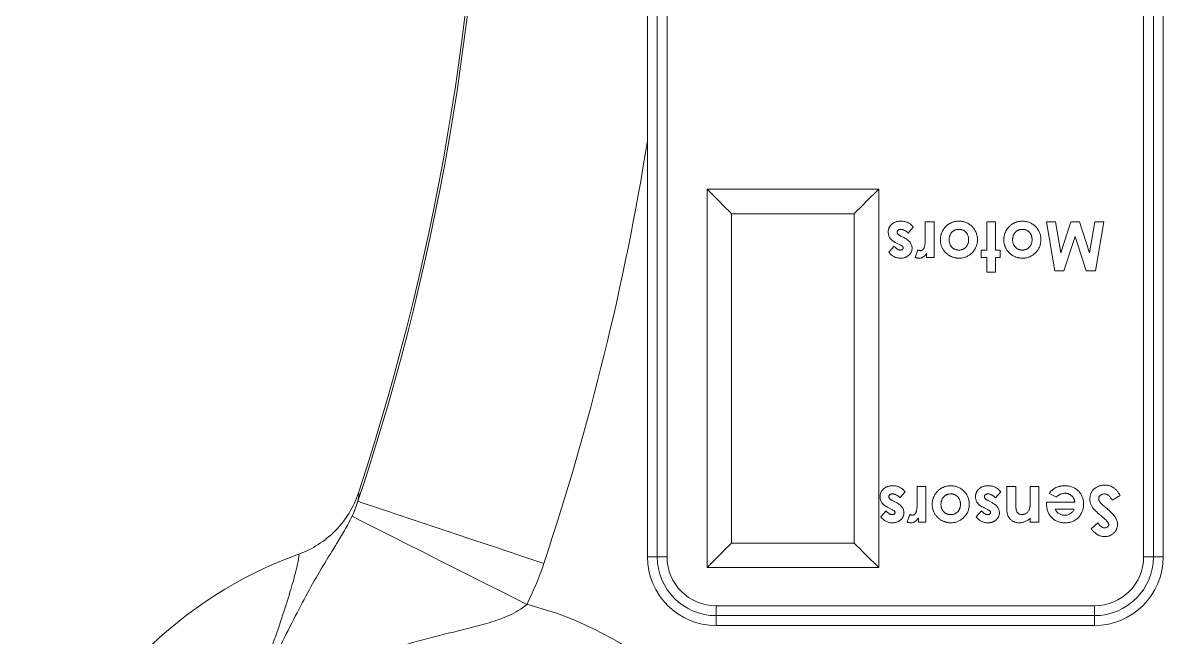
# Model space of a CAD drawing. Header units: millimetres. Extents: x 24.3 to 104.7, y 23.5 to 104.3.
# Drawn here: x 24.26 to 53.82, y 38.06 to 53.98 of the extents above; entities that cross this region are included whole.
import ezdxf

# ---------------------------------------------------------------- set-up
doc = ezdxf.new("R2010")
doc.units = ezdxf.units.MM

msp = doc.modelspace()

# ---------------------------------------------------------------- linework, layer by layer
at = {"color": 7, "linetype": 'Continuous', "lineweight": 15}
for p, q in [((40.707, 88.721), (40.707, 40.139)), ((40.961, 88.721), (40.961, 40.139)), ((53.312, 40.139), (53.312, 88.777)), ((53.566, 40.139), (53.566, 88.777)), ((53.82, 88.777), (53.82, 40.139)), ((40.453, 40.139), (40.453, 88.159)), ((41.998, 49.669), (46.446, 49.669)), ((41.998, 39.861), (41.998, 49.669)), ((46.446, 49.669), (46.446, 39.861)), ((42.633, 49.034), (42.633, 40.496)), ((45.811, 49.034), (42.633, 49.034)), ((45.811, 40.496), (45.811, 49.034)), ((47.654, 48.448), (47.654, 48.824)), ((47.654, 48.824), (47.882, 48.824)), ((47.882, 48.824), (47.882, 47.896)), ((49.249, 48.824), (49.477, 48.824)), ((49.249, 48.091), (49.249, 48.824)), ((49.477, 48.824), (49.477, 48.091)), ((51.011, 47.554), (50.796, 48.824)), ((50.796, 48.824), (51.027, 48.824)), ((51.027, 48.824), (51.163, 48.021)), ((51.163, 48.021), (51.427, 48.824)), ((51.427, 48.824), (51.649, 48.824)), ((51.649, 48.824), (51.912, 48.021)), ((51.912, 48.021), (52.047, 48.824)), ((52.047, 48.824), (52.278, 48.824)), ((52.278, 48.824), (52.063, 47.554)), ((47.344, 48.684), (47.206, 48.531)), ((46.709, 48.039), (46.849, 48.189)), ((47.003, 48.224), (46.921, 48.265)), ((47.019, 48.454), (47.095, 48.416)), ((47.655, 48.403), (47.654, 48.448)), ((51.537, 48.439), (51.245, 47.554)), ((51.827, 47.554), (51.537, 48.439)), ((47.393, 47.902), (47.464, 48.095)), ((47.686, 47.896), (47.686, 48.01)), ((47.882, 47.896), (47.686, 47.896)), ((49.103, 48.091), (49.249, 48.091)), ((49.103, 47.896), (49.103, 48.091)), ((49.249, 47.896), (49.103, 47.896)), ((49.249, 47.521), (49.249, 47.896)), ((49.477, 48.091), (49.591, 48.091)), ((49.591, 47.896), (49.477, 47.896)), ((49.477, 47.896), (49.477, 47.521)), ((49.591, 48.091), (49.591, 47.896)), ((49.477, 47.521), (49.249, 47.521)), ((51.245, 47.554), (51.011, 47.554)), ((52.063, 47.554), (51.827, 47.554)), ((47.133, 41.826), (46.995, 41.672)), ((47.442, 41.589), (47.442, 41.965)), ((47.442, 41.965), (47.67, 41.965)), ((47.67, 41.965), (47.67, 41.037)), ((49.608, 41.826), (49.47, 41.672)), ((49.77, 41.357), (49.77, 41.965)), ((49.77, 41.965), (49.998, 41.965)), ((49.998, 41.965), (49.998, 41.562)), ((50.373, 41.596), (50.373, 41.965)), ((50.373, 41.965), (50.601, 41.965)), ((50.601, 41.965), (50.601, 41.037)), ((51.052, 41.69), (50.861, 41.781)), ((52.701, 41.727), (52.501, 41.607)), ((46.791, 41.365), (46.709, 41.407)), ((46.807, 41.596), (46.883, 41.558)), ((47.443, 41.544), (47.442, 41.589)), ((49.266, 41.365), (49.184, 41.407)), ((49.282, 41.596), (49.358, 41.558)), ((50.796, 41.515), (50.797, 41.558)), ((50.797, 41.558), (51.529, 41.558)), ((51.513, 41.379), (51.024, 41.379)), ((46.498, 41.18), (46.637, 41.33)), ((47.182, 41.044), (47.252, 41.237)), ((47.475, 41.037), (47.475, 41.151)), ((48.973, 41.18), (49.112, 41.33)), ((50.373, 41.037), (50.373, 41.135)), ((47.67, 41.037), (47.475, 41.037)), ((50.601, 41.037), (50.373, 41.037)), ((51.952, 40.865), (52.123, 41.021)), ((42.633, 40.496), (45.811, 40.496)), ((40.707, 40.139), (40.453, 40.139)), ((40.961, 40.139), (40.707, 40.139)), ((53.566, 40.139), (53.312, 40.139)), ((53.82, 40.139), (53.566, 40.139)), ((46.446, 39.861), (41.998, 39.861)), ((42.231, 38.869), (52.042, 38.869)), ((42.231, 38.869), (42.231, 38.615)), ((52.042, 38.869), (52.042, 38.615)), ((42.231, 38.615), (52.042, 38.615)), ((42.231, 38.615), (42.231, 38.361)), ((52.042, 38.615), (52.042, 38.361)), ((52.042, 38.361), (42.231, 38.361))]:
    msp.add_line(p, q, dxfattribs=at)
at = {"color": 7, "linetype": 'Continuous', "lineweight": 15, "flags": 128}
for points in [[(42.633, 49.034), (42.625, 49.042), (42.597, 49.069), (42.551, 49.115), (42.488, 49.179), (42.41, 49.257), (42.318, 49.348), (42.217, 49.449), (42.109, 49.557), (41.998, 49.669)], [(46.446, 49.669), (46.335, 49.557), (46.227, 49.449), (46.125, 49.348), (46.034, 49.257), (45.956, 49.179), (45.892, 49.115), (45.846, 49.069), (45.819, 49.042), (45.811, 49.034)], [(32.95, 41.578), (33.006, 41.559), (33.141, 41.514), (33.353, 41.444), (33.637, 41.349), (33.99, 41.231), (34.405, 41.092), (34.876, 40.935), (35.394, 40.761), (35.952, 40.575), (36.54, 40.378), (37.148, 40.175), (37.767, 39.968)], [(32.796, 41.191), (32.865, 41.156), (33.005, 41.085), (33.214, 40.98), (33.487, 40.842), (33.822, 40.674), (34.212, 40.477), (34.651, 40.256), (35.133, 40.013), (35.65, 39.752), (36.193, 39.478), (36.755, 39.196), (37.325, 38.908)], [(42.633, 40.496), (42.625, 40.488), (42.597, 40.461), (42.551, 40.415), (42.488, 40.351), (42.41, 40.273), (42.318, 40.182), (42.217, 40.081), (42.109, 39.973), (41.998, 39.861)], [(46.446, 39.861), (46.335, 39.973), (46.227, 40.081), (46.125, 40.182), (46.034, 40.273), (45.956, 40.351), (45.892, 40.415), (45.846, 40.461), (45.819, 40.488), (45.811, 40.496)]]:
    msp.add_lwpolyline(points, dxfattribs=at)
at = {"color": 7, "linetype": 'Continuous', "lineweight": 15}
for centre, radius, start, end in [((-27.528, 61.796), 63.768, 341.51546, 18.48454), ((-27.528, 61.796), 63.71, 341.70712, 18.29288), ((-27.528, 61.796), 68.846, 341.51546, 350.90583), ((35.059, 30.046), 10.795, 109.7632, 211.8553), ((42.231, 40.139), 1.778, 180, 270), ((42.231, 40.139), 1.524, 180, 270), ((42.231, 40.139), 1.27, 180, 270), ((52.042, 40.139), 1.524, 270, 0), ((52.042, 40.139), 1.778, 270, 0), ((52.042, 40.139), 1.27, 270, 0), ((35.059, 30.046), 9.148, 329.68, 75.6568)]:
    msp.add_arc(centre, radius, start, end, dxfattribs=at)
for points, knots in [([(46.693, 48.557), (46.693, 48.567), (46.694, 48.586), (46.698, 48.615), (46.705, 48.642), (46.715, 48.668), (46.728, 48.693), (46.744, 48.716), (46.762, 48.739), (46.783, 48.759), (46.806, 48.778), (46.832, 48.795), (46.859, 48.809), (46.888, 48.82), (46.919, 48.829), (46.953, 48.835), (46.988, 48.839), (47.012, 48.84), (47.024, 48.84)], [0, 0, 0, 0, 0.0610514, 0.1194938, 0.1771315, 0.2338548, 0.2902613, 0.3477858, 0.4063048, 0.4671066, 0.5289623, 0.5911158, 0.6535745, 0.7174433, 0.7835848, 0.852572, 0.9243924, 1, 1, 1, 1]), ([(47.024, 48.84), (47.04, 48.839), (47.072, 48.838), (47.119, 48.831), (47.163, 48.819), (47.205, 48.802), (47.244, 48.78), (47.28, 48.753), (47.314, 48.721), (47.334, 48.696), (47.344, 48.684)], [0, 0, 0, 0, 0.132108, 0.259316, 0.382018, 0.503113, 0.623115, 0.745426, 0.869871, 1, 1, 1, 1]), ([(48.045, 48.359), (48.045, 48.369), (48.045, 48.391), (48.048, 48.422), (48.053, 48.453), (48.06, 48.484), (48.07, 48.514), (48.08, 48.543), (48.094, 48.572), (48.109, 48.601), (48.125, 48.628), (48.144, 48.654), (48.164, 48.678), (48.185, 48.701), (48.207, 48.722), (48.232, 48.742), (48.257, 48.76), (48.284, 48.777), (48.313, 48.791), (48.341, 48.805), (48.371, 48.816), (48.401, 48.824), (48.432, 48.831), (48.464, 48.836), (48.497, 48.839), (48.518, 48.84), (48.529, 48.84)], [0, 0, 0, 0, 0.042169, 0.083842, 0.125197, 0.166342, 0.20729, 0.248674, 0.290283, 0.332629, 0.374968, 0.416459, 0.457836, 0.498789, 0.539498, 0.580404, 0.621895, 0.663489, 0.705383, 0.746854, 0.788237, 0.82973, 0.871527, 0.913821, 0.956493, 1, 1, 1, 1]), ([(48.529, 48.84), (48.546, 48.839), (48.577, 48.838), (48.624, 48.832), (48.669, 48.821), (48.713, 48.806), (48.754, 48.786), (48.793, 48.762), (48.831, 48.733), (48.866, 48.7), (48.899, 48.665), (48.927, 48.627), (48.951, 48.587), (48.971, 48.546), (48.986, 48.502), (48.997, 48.456), (49.004, 48.409), (49.005, 48.377), (49.005, 48.36)], [0, 0, 0, 0, 0.064385, 0.126905, 0.188231, 0.248934, 0.309795, 0.370866, 0.433691, 0.498129, 0.562589, 0.625414, 0.687064, 0.748084, 0.809426, 0.87141, 0.9346, 1, 1, 1, 1]), ([(49.689, 48.359), (49.689, 48.369), (49.69, 48.391), (49.693, 48.422), (49.698, 48.453), (49.705, 48.484), (49.714, 48.514), (49.725, 48.543), (49.738, 48.572), (49.753, 48.601), (49.77, 48.628), (49.788, 48.654), (49.808, 48.678), (49.829, 48.701), (49.852, 48.722), (49.876, 48.742), (49.902, 48.76), (49.929, 48.777), (49.957, 48.791), (49.986, 48.805), (50.015, 48.816), (50.046, 48.824), (50.077, 48.831), (50.109, 48.836), (50.141, 48.839), (50.163, 48.84), (50.174, 48.84)], [0, 0, 0, 0, 0.042169, 0.083842, 0.125197, 0.166342, 0.20729, 0.248674, 0.290283, 0.332629, 0.374968, 0.416459, 0.457836, 0.498789, 0.539498, 0.580404, 0.621895, 0.663489, 0.705383, 0.746854, 0.788237, 0.82973, 0.871527, 0.913821, 0.956493, 1, 1, 1, 1]), ([(50.174, 48.84), (50.19, 48.839), (50.222, 48.838), (50.269, 48.832), (50.314, 48.821), (50.357, 48.806), (50.398, 48.786), (50.438, 48.762), (50.475, 48.733), (50.511, 48.7), (50.543, 48.665), (50.572, 48.627), (50.596, 48.587), (50.616, 48.546), (50.631, 48.502), (50.642, 48.456), (50.648, 48.409), (50.649, 48.377), (50.65, 48.36)], [0, 0, 0, 0, 0.064385, 0.126905, 0.188231, 0.248934, 0.309795, 0.370866, 0.433691, 0.498129, 0.562589, 0.625414, 0.687064, 0.748084, 0.809426, 0.87141, 0.9346, 1, 1, 1, 1]), ([(46.921, 48.265), (46.91, 48.271), (46.89, 48.281), (46.861, 48.298), (46.835, 48.314), (46.811, 48.331), (46.79, 48.347), (46.772, 48.364), (46.755, 48.381), (46.737, 48.403), (46.719, 48.433), (46.704, 48.472), (46.695, 48.513), (46.694, 48.542), (46.693, 48.557)], [0, 0, 0, 0, 0.089727, 0.1740872, 0.2525606, 0.3263587, 0.3945808, 0.4577877, 0.5168325, 0.5716095, 0.6767095, 0.7810175, 0.8877779, 1, 1, 1, 1]), ([(47.02, 48.628), (47.013, 48.628), (46.999, 48.628), (46.98, 48.624), (46.963, 48.617), (46.948, 48.607), (46.936, 48.596), (46.928, 48.584), (46.922, 48.571), (46.921, 48.561), (46.921, 48.557)], [0, 0, 0, 0, 0.15681, 0.301433, 0.435912, 0.565654, 0.685699, 0.794001, 0.897311, 1, 1, 1, 1]), ([(46.921, 48.557), (46.921, 48.552), (46.922, 48.543), (46.927, 48.53), (46.935, 48.517), (46.946, 48.504), (46.96, 48.491), (46.977, 48.479), (46.997, 48.466), (47.011, 48.458), (47.019, 48.454)], [0, 0, 0, 0, 0.088083, 0.180852, 0.282345, 0.395671, 0.521905, 0.665304, 0.824226, 1, 1, 1, 1]), ([(47.206, 48.531), (47.2, 48.538), (47.186, 48.552), (47.164, 48.571), (47.14, 48.587), (47.114, 48.601), (47.089, 48.613), (47.065, 48.622), (47.042, 48.627), (47.027, 48.628), (47.02, 48.628)], [0, 0, 0, 0, 0.1359655, 0.2706972, 0.4064835, 0.5432907, 0.674209, 0.7932354, 0.9017426, 1, 1, 1, 1]), ([(48.526, 48.628), (48.517, 48.628), (48.5, 48.627), (48.474, 48.624), (48.45, 48.618), (48.426, 48.61), (48.404, 48.599), (48.383, 48.586), (48.363, 48.571), (48.344, 48.553), (48.327, 48.534), (48.313, 48.512), (48.3, 48.49), (48.29, 48.466), (48.282, 48.441), (48.277, 48.415), (48.273, 48.387), (48.273, 48.368), (48.273, 48.358)], [0, 0, 0, 0, 0.0644567, 0.1263725, 0.1869034, 0.2460521, 0.3052896, 0.3650234, 0.4253646, 0.4873805, 0.5499667, 0.6112017, 0.6729625, 0.7344762, 0.7980873, 0.8626692, 0.9300547, 1, 1, 1, 1]), ([(48.777, 48.358), (48.777, 48.368), (48.777, 48.387), (48.773, 48.415), (48.768, 48.442), (48.76, 48.467), (48.75, 48.491), (48.738, 48.513), (48.723, 48.534), (48.706, 48.554), (48.688, 48.571), (48.669, 48.587), (48.648, 48.599), (48.626, 48.61), (48.602, 48.618), (48.578, 48.624), (48.553, 48.627), (48.535, 48.628), (48.526, 48.628)], [0, 0, 0, 0, 0.071383, 0.139503, 0.204879, 0.268679, 0.3307, 0.391808, 0.453225, 0.51513, 0.57646, 0.636495, 0.695036, 0.753897, 0.813221, 0.873334, 0.935352, 1, 1, 1, 1]), ([(50.171, 48.628), (50.162, 48.628), (50.144, 48.627), (50.119, 48.624), (50.094, 48.618), (50.071, 48.61), (50.049, 48.599), (50.027, 48.586), (50.007, 48.571), (49.989, 48.553), (49.972, 48.534), (49.957, 48.512), (49.945, 48.49), (49.935, 48.466), (49.927, 48.441), (49.921, 48.415), (49.917, 48.387), (49.917, 48.368), (49.917, 48.358)], [0, 0, 0, 0, 0.064457, 0.126372, 0.186903, 0.246052, 0.30529, 0.365023, 0.425365, 0.48738, 0.549967, 0.611202, 0.672962, 0.734476, 0.798087, 0.862669, 0.930055, 1, 1, 1, 1]), ([(50.422, 48.358), (50.422, 48.368), (50.421, 48.387), (50.418, 48.415), (50.412, 48.442), (50.404, 48.467), (50.395, 48.491), (50.382, 48.513), (50.368, 48.534), (50.351, 48.554), (50.333, 48.571), (50.313, 48.587), (50.292, 48.599), (50.27, 48.61), (50.247, 48.618), (50.223, 48.624), (50.197, 48.627), (50.18, 48.628), (50.171, 48.628)], [0, 0, 0, 0, 0.071383, 0.139503, 0.204879, 0.268679, 0.3307, 0.391808, 0.453225, 0.51513, 0.57646, 0.636495, 0.695036, 0.753897, 0.813221, 0.873334, 0.935352, 1, 1, 1, 1]), ([(46.849, 48.189), (46.856, 48.181), (46.869, 48.166), (46.89, 48.146), (46.91, 48.129), (46.929, 48.115), (46.948, 48.104), (46.967, 48.097), (46.985, 48.092), (46.997, 48.091), (47.003, 48.091)], [0, 0, 0, 0, 0.165968, 0.317434, 0.456984, 0.584477, 0.699824, 0.806815, 0.906109, 1, 1, 1, 1]), ([(47.084, 48.148), (47.083, 48.154), (47.082, 48.166), (47.072, 48.18), (47.06, 48.191), (47.045, 48.201), (47.026, 48.212), (47.011, 48.22), (47.003, 48.224)], [0, 0, 0, 0, 0.152852, 0.318315, 0.42463, 0.57319, 0.764366, 1, 1, 1, 1]), ([(47.095, 48.416), (47.112, 48.407), (47.145, 48.389), (47.189, 48.359), (47.227, 48.327), (47.258, 48.293), (47.282, 48.257), (47.299, 48.219), (47.31, 48.18), (47.311, 48.153), (47.312, 48.139)], [0, 0, 0, 0, 0.156988, 0.301358, 0.433435, 0.556578, 0.671116, 0.781755, 0.890061, 1, 1, 1, 1]), ([(47.53, 48.075), (47.534, 48.075), (47.543, 48.075), (47.555, 48.078), (47.567, 48.084), (47.579, 48.091), (47.589, 48.101), (47.6, 48.112), (47.609, 48.126), (47.619, 48.142), (47.628, 48.161), (47.635, 48.184), (47.641, 48.21), (47.646, 48.241), (47.65, 48.276), (47.653, 48.315), (47.654, 48.357), (47.654, 48.387), (47.655, 48.403)], [0, 0, 0, 0, 0.034016, 0.066916, 0.101146, 0.136743, 0.173526, 0.214006, 0.257912, 0.305352, 0.358622, 0.420865, 0.492635, 0.574185, 0.665165, 0.766501, 0.878308, 1, 1, 1, 1]), ([(48.53, 47.879), (48.52, 47.879), (48.498, 47.88), (48.467, 47.883), (48.435, 47.888), (48.405, 47.895), (48.374, 47.904), (48.344, 47.915), (48.315, 47.928), (48.286, 47.944), (48.259, 47.96), (48.232, 47.979), (48.208, 47.999), (48.185, 48.02), (48.163, 48.043), (48.143, 48.067), (48.125, 48.092), (48.108, 48.119), (48.093, 48.147), (48.08, 48.176), (48.069, 48.205), (48.06, 48.235), (48.053, 48.265), (48.048, 48.296), (48.045, 48.327), (48.045, 48.348), (48.045, 48.359)], [0, 0, 0, 0, 0.0425935, 0.0843545, 0.1261275, 0.1677605, 0.2093408, 0.2512427, 0.2934134, 0.3363013, 0.3790161, 0.4211427, 0.4626066, 0.5041206, 0.5451445, 0.5863051, 0.6278841, 0.6697418, 0.7115847, 0.7528381, 0.7939946, 0.8346111, 0.8755911, 0.9166493, 0.9580766, 1, 1, 1, 1]), ([(48.273, 48.358), (48.273, 48.349), (48.273, 48.33), (48.276, 48.302), (48.282, 48.276), (48.29, 48.251), (48.3, 48.227), (48.312, 48.205), (48.327, 48.184), (48.343, 48.165), (48.362, 48.148), (48.381, 48.132), (48.402, 48.12), (48.425, 48.109), (48.448, 48.101), (48.473, 48.095), (48.499, 48.092), (48.516, 48.091), (48.525, 48.091)], [0, 0, 0, 0, 0.070237, 0.137829, 0.20268, 0.265383, 0.326911, 0.388092, 0.449078, 0.510655, 0.571635, 0.632229, 0.691365, 0.750585, 0.810562, 0.871346, 0.934659, 1, 1, 1, 1]), ([(48.525, 48.091), (48.534, 48.091), (48.552, 48.092), (48.577, 48.095), (48.601, 48.101), (48.624, 48.109), (48.647, 48.12), (48.667, 48.133), (48.687, 48.148), (48.706, 48.166), (48.722, 48.185), (48.737, 48.206), (48.749, 48.228), (48.76, 48.252), (48.768, 48.276), (48.773, 48.303), (48.777, 48.33), (48.777, 48.349), (48.777, 48.358)], [0, 0, 0, 0, 0.064417, 0.126806, 0.187278, 0.246584, 0.305528, 0.365271, 0.425665, 0.48781, 0.550554, 0.612189, 0.673663, 0.735729, 0.798731, 0.863287, 0.930664, 1, 1, 1, 1]), ([(49.005, 48.36), (49.005, 48.343), (49.004, 48.308), (48.996, 48.258), (48.984, 48.21), (48.967, 48.164), (48.944, 48.12), (48.917, 48.079), (48.885, 48.039), (48.86, 48.016), (48.848, 48.004)], [0, 0, 0, 0, 0.130489, 0.256474, 0.379237, 0.500978, 0.622367, 0.744855, 0.870259, 1, 1, 1, 1]), ([(50.175, 47.879), (50.164, 47.879), (50.143, 47.88), (50.111, 47.883), (50.08, 47.888), (50.049, 47.895), (50.019, 47.904), (49.989, 47.915), (49.959, 47.928), (49.931, 47.944), (49.903, 47.96), (49.877, 47.979), (49.852, 47.999), (49.829, 48.02), (49.808, 48.043), (49.788, 48.067), (49.769, 48.092), (49.753, 48.119), (49.738, 48.147), (49.725, 48.176), (49.714, 48.205), (49.705, 48.235), (49.698, 48.265), (49.693, 48.296), (49.69, 48.327), (49.689, 48.348), (49.689, 48.359)], [0, 0, 0, 0, 0.042594, 0.084354, 0.126128, 0.16776, 0.209341, 0.251243, 0.293413, 0.336301, 0.379016, 0.421143, 0.462607, 0.504121, 0.545145, 0.586305, 0.627884, 0.669742, 0.711585, 0.752838, 0.793995, 0.834611, 0.875591, 0.916649, 0.958077, 1, 1, 1, 1]), ([(49.917, 48.358), (49.917, 48.349), (49.918, 48.33), (49.921, 48.302), (49.926, 48.276), (49.934, 48.251), (49.944, 48.227), (49.957, 48.205), (49.971, 48.184), (49.988, 48.165), (50.006, 48.148), (50.026, 48.132), (50.047, 48.12), (50.069, 48.109), (50.093, 48.101), (50.117, 48.095), (50.143, 48.092), (50.161, 48.091), (50.17, 48.091)], [0, 0, 0, 0, 0.070237, 0.137829, 0.20268, 0.265383, 0.326911, 0.388092, 0.449078, 0.510655, 0.571635, 0.632229, 0.691365, 0.750585, 0.810562, 0.871346, 0.934659, 1, 1, 1, 1]), ([(50.17, 48.091), (50.179, 48.091), (50.196, 48.092), (50.222, 48.095), (50.246, 48.101), (50.269, 48.109), (50.291, 48.12), (50.312, 48.133), (50.332, 48.148), (50.35, 48.166), (50.367, 48.185), (50.382, 48.206), (50.394, 48.228), (50.404, 48.252), (50.412, 48.276), (50.418, 48.303), (50.421, 48.33), (50.422, 48.349), (50.422, 48.358)], [0, 0, 0, 0, 0.064417, 0.126806, 0.187278, 0.246584, 0.305528, 0.365271, 0.425665, 0.48781, 0.550554, 0.612189, 0.673663, 0.735729, 0.798731, 0.863287, 0.930664, 1, 1, 1, 1]), ([(50.65, 48.36), (50.649, 48.343), (50.648, 48.308), (50.641, 48.258), (50.629, 48.21), (50.611, 48.164), (50.589, 48.12), (50.562, 48.079), (50.529, 48.039), (50.505, 48.016), (50.492, 48.004)], [0, 0, 0, 0, 0.130489, 0.256474, 0.379237, 0.500978, 0.622367, 0.744855, 0.870259, 1, 1, 1, 1]), ([(47.012, 47.879), (46.998, 47.88), (46.968, 47.881), (46.925, 47.889), (46.883, 47.901), (46.843, 47.92), (46.805, 47.942), (46.77, 47.97), (46.737, 48.002), (46.719, 48.026), (46.709, 48.039)], [0, 0, 0, 0, 0.124587, 0.246707, 0.369267, 0.493091, 0.618136, 0.742398, 0.869271, 1, 1, 1, 1]), ([(47.003, 48.091), (47.009, 48.091), (47.02, 48.091), (47.036, 48.094), (47.051, 48.099), (47.062, 48.107), (47.072, 48.115), (47.079, 48.125), (47.083, 48.136), (47.084, 48.144), (47.084, 48.148)], [0, 0, 0, 0, 0.16199, 0.31016, 0.443203, 0.56762, 0.683715, 0.791414, 0.893097, 1, 1, 1, 1]), ([(47.312, 48.139), (47.312, 48.13), (47.311, 48.113), (47.307, 48.087), (47.3, 48.063), (47.291, 48.039), (47.279, 48.016), (47.265, 47.995), (47.248, 47.974), (47.228, 47.955), (47.206, 47.937), (47.183, 47.922), (47.158, 47.909), (47.132, 47.898), (47.104, 47.889), (47.075, 47.884), (47.044, 47.88), (47.023, 47.879), (47.012, 47.879)], [0, 0, 0, 0, 0.059927, 0.117647, 0.174892, 0.231753, 0.289415, 0.347842, 0.408344, 0.471428, 0.53525, 0.598305, 0.661381, 0.725403, 0.790951, 0.857887, 0.927422, 1, 1, 1, 1]), ([(47.486, 47.879), (47.479, 47.88), (47.463, 47.88), (47.44, 47.885), (47.417, 47.892), (47.401, 47.899), (47.393, 47.902)], [0, 0, 0, 0, 0.2329203, 0.4747851, 0.7312586, 1, 1, 1, 1]), ([(47.464, 48.095), (47.47, 48.092), (47.482, 48.086), (47.499, 48.08), (47.515, 48.076), (47.525, 48.075), (47.53, 48.075)], [0, 0, 0, 0, 0.303597, 0.570645, 0.80107, 1, 1, 1, 1]), ([(47.686, 48.01), (47.681, 48), (47.67, 47.98), (47.65, 47.953), (47.627, 47.93), (47.602, 47.912), (47.575, 47.897), (47.547, 47.887), (47.517, 47.88), (47.496, 47.88), (47.486, 47.879)], [0, 0, 0, 0, 0.137301, 0.268361, 0.393826, 0.517833, 0.639168, 0.758117, 0.877747, 1, 1, 1, 1]), ([(48.848, 48.004), (48.836, 47.994), (48.814, 47.974), (48.777, 47.949), (48.739, 47.927), (48.7, 47.91), (48.659, 47.896), (48.617, 47.886), (48.574, 47.88), (48.545, 47.88), (48.53, 47.879)], [0, 0, 0, 0, 0.131014, 0.258464, 0.38258, 0.504991, 0.627227, 0.749297, 0.87369, 1, 1, 1, 1]), ([(50.492, 48.004), (50.481, 47.994), (50.458, 47.974), (50.421, 47.949), (50.383, 47.927), (50.344, 47.91), (50.304, 47.896), (50.262, 47.886), (50.219, 47.88), (50.19, 47.88), (50.175, 47.879)], [0, 0, 0, 0, 0.131014, 0.258464, 0.38258, 0.504991, 0.627227, 0.749297, 0.87369, 1, 1, 1, 1]), ([(46.481, 41.698), (46.482, 41.708), (46.482, 41.728), (46.487, 41.756), (46.494, 41.784), (46.503, 41.81), (46.516, 41.834), (46.532, 41.858), (46.55, 41.88), (46.571, 41.901), (46.594, 41.92), (46.62, 41.936), (46.647, 41.95), (46.677, 41.962), (46.708, 41.971), (46.741, 41.977), (46.776, 41.981), (46.8, 41.981), (46.812, 41.982)], [0, 0, 0, 0, 0.061051, 0.119494, 0.177131, 0.233855, 0.290261, 0.347786, 0.406305, 0.467107, 0.528962, 0.591116, 0.653574, 0.717443, 0.783585, 0.852572, 0.924392, 1, 1, 1, 1]), ([(46.812, 41.982), (46.829, 41.981), (46.861, 41.98), (46.907, 41.973), (46.951, 41.961), (46.993, 41.943), (47.032, 41.921), (47.069, 41.894), (47.103, 41.862), (47.123, 41.838), (47.133, 41.826)], [0, 0, 0, 0, 0.132108, 0.259316, 0.382018, 0.503113, 0.623115, 0.745426, 0.869871, 1, 1, 1, 1]), ([(47.833, 41.5), (47.833, 41.511), (47.833, 41.532), (47.837, 41.564), (47.842, 41.595), (47.848, 41.626), (47.858, 41.656), (47.869, 41.685), (47.882, 41.714), (47.897, 41.742), (47.914, 41.77), (47.932, 41.795), (47.952, 41.82), (47.973, 41.843), (47.996, 41.864), (48.02, 41.884), (48.046, 41.902), (48.073, 41.919), (48.101, 41.933), (48.13, 41.946), (48.159, 41.957), (48.19, 41.966), (48.221, 41.973), (48.252, 41.978), (48.285, 41.981), (48.307, 41.981), (48.318, 41.982)], [0, 0, 0, 0, 0.042169, 0.083842, 0.125197, 0.166342, 0.20729, 0.248674, 0.290283, 0.332629, 0.374968, 0.416459, 0.457836, 0.498789, 0.539498, 0.580404, 0.621895, 0.663489, 0.705383, 0.746854, 0.788237, 0.82973, 0.871527, 0.913821, 0.956493, 1, 1, 1, 1]), ([(48.318, 41.982), (48.334, 41.981), (48.366, 41.98), (48.413, 41.974), (48.458, 41.963), (48.501, 41.947), (48.542, 41.927), (48.582, 41.903), (48.619, 41.875), (48.655, 41.842), (48.687, 41.806), (48.716, 41.769), (48.74, 41.729), (48.759, 41.687), (48.775, 41.643), (48.786, 41.598), (48.792, 41.551), (48.793, 41.518), (48.794, 41.502)], [0, 0, 0, 0, 0.064385, 0.126905, 0.188231, 0.248934, 0.309795, 0.370866, 0.433691, 0.498129, 0.562589, 0.625414, 0.687064, 0.748084, 0.809426, 0.87141, 0.9346, 1, 1, 1, 1]), ([(48.956, 41.698), (48.957, 41.708), (48.957, 41.728), (48.961, 41.756), (48.969, 41.784), (48.978, 41.81), (48.991, 41.834), (49.007, 41.858), (49.025, 41.88), (49.046, 41.901), (49.069, 41.92), (49.095, 41.936), (49.122, 41.95), (49.151, 41.962), (49.183, 41.971), (49.216, 41.977), (49.251, 41.981), (49.275, 41.981), (49.287, 41.982)], [0, 0, 0, 0, 0.0610514, 0.1194938, 0.1771315, 0.2338548, 0.2902613, 0.3477858, 0.4063048, 0.4671066, 0.5289623, 0.5911158, 0.6535745, 0.7174433, 0.7835848, 0.852572, 0.9243924, 1, 1, 1, 1]), ([(49.287, 41.982), (49.303, 41.981), (49.335, 41.98), (49.382, 41.973), (49.426, 41.961), (49.468, 41.943), (49.507, 41.921), (49.544, 41.894), (49.578, 41.862), (49.597, 41.838), (49.608, 41.826)], [0, 0, 0, 0, 0.132108, 0.259316, 0.382018, 0.503113, 0.623115, 0.745426, 0.869871, 1, 1, 1, 1]), ([(50.861, 41.781), (50.867, 41.789), (50.88, 41.805), (50.899, 41.828), (50.919, 41.85), (50.94, 41.87), (50.962, 41.888), (50.985, 41.904), (51.009, 41.919), (51.034, 41.933), (51.06, 41.944), (51.087, 41.954), (51.115, 41.962), (51.144, 41.97), (51.175, 41.975), (51.206, 41.979), (51.239, 41.981), (51.261, 41.981), (51.273, 41.982)], [0, 0, 0, 0, 0.0645937, 0.1276774, 0.1894208, 0.2500234, 0.3097721, 0.3685318, 0.426849, 0.4854085, 0.5442404, 0.6045222, 0.6656272, 0.7286031, 0.7934222, 0.8598802, 0.9286844, 1, 1, 1, 1]), ([(51.273, 41.982), (51.29, 41.981), (51.324, 41.98), (51.375, 41.974), (51.422, 41.963), (51.467, 41.949), (51.51, 41.929), (51.55, 41.906), (51.588, 41.878), (51.623, 41.846), (51.654, 41.812), (51.682, 41.775), (51.705, 41.735), (51.724, 41.693), (51.739, 41.65), (51.749, 41.604), (51.756, 41.556), (51.757, 41.523), (51.757, 41.506)], [0, 0, 0, 0, 0.0689706, 0.1350749, 0.1988691, 0.2611837, 0.3221253, 0.3830045, 0.4443004, 0.506346, 0.5681665, 0.6289233, 0.689056, 0.7487806, 0.8090844, 0.8709221, 0.9343724, 1, 1, 1, 1]), ([(51.92, 41.636), (51.92, 41.649), (51.92, 41.674), (51.926, 41.711), (51.934, 41.746), (51.946, 41.78), (51.96, 41.811), (51.978, 41.842), (52, 41.87), (52.025, 41.896), (52.052, 41.92), (52.082, 41.941), (52.113, 41.958), (52.147, 41.973), (52.183, 41.984), (52.22, 41.992), (52.26, 41.997), (52.287, 41.998), (52.301, 41.998)], [0, 0, 0, 0, 0.06519, 0.1279051, 0.1890153, 0.2485021, 0.3075557, 0.3669627, 0.4269309, 0.4882796, 0.550044, 0.6113244, 0.6721629, 0.7341874, 0.796953, 0.8622727, 0.9296372, 1, 1, 1, 1]), ([(52.301, 41.998), (52.312, 41.998), (52.333, 41.997), (52.365, 41.994), (52.396, 41.989), (52.425, 41.982), (52.454, 41.973), (52.481, 41.961), (52.507, 41.948), (52.533, 41.933), (52.557, 41.915), (52.58, 41.895), (52.603, 41.873), (52.625, 41.849), (52.645, 41.822), (52.665, 41.793), (52.684, 41.761), (52.695, 41.739), (52.701, 41.727)], [0, 0, 0, 0, 0.063568, 0.125901, 0.186289, 0.24504, 0.303437, 0.361056, 0.418329, 0.475792, 0.534074, 0.593626, 0.655051, 0.718698, 0.784919, 0.853484, 0.925163, 1, 1, 1, 1]), ([(31.409, 40.205), (31.591, 40.27), (31.762, 40.355), (32.084, 40.562), (32.235, 40.685), (32.636, 41.096), (32.841, 41.431), (32.963, 41.799)], [0, 0, 0, 0, 0.25, 0.25, 0.5, 0.5, 1, 1, 1, 1]), ([(46.709, 41.407), (46.698, 41.412), (46.678, 41.423), (46.65, 41.439), (46.623, 41.455), (46.6, 41.472), (46.578, 41.489), (46.56, 41.506), (46.544, 41.522), (46.526, 41.545), (46.508, 41.575), (46.493, 41.613), (46.483, 41.655), (46.482, 41.684), (46.481, 41.698)], [0, 0, 0, 0, 0.089727, 0.174087, 0.252561, 0.326359, 0.394581, 0.457788, 0.516833, 0.57161, 0.676709, 0.781018, 0.887778, 1, 1, 1, 1]), ([(46.808, 41.77), (46.801, 41.77), (46.788, 41.769), (46.768, 41.765), (46.751, 41.758), (46.736, 41.749), (46.725, 41.738), (46.716, 41.726), (46.711, 41.712), (46.71, 41.703), (46.709, 41.698)], [0, 0, 0, 0, 0.15681, 0.301433, 0.435912, 0.565654, 0.685699, 0.794001, 0.897311, 1, 1, 1, 1]), ([(46.709, 41.698), (46.71, 41.694), (46.71, 41.685), (46.715, 41.672), (46.723, 41.659), (46.734, 41.646), (46.748, 41.633), (46.765, 41.62), (46.785, 41.608), (46.8, 41.6), (46.807, 41.596)], [0, 0, 0, 0, 0.0880833, 0.180852, 0.2823447, 0.395671, 0.5219055, 0.6653045, 0.8242263, 1, 1, 1, 1]), ([(46.995, 41.672), (46.988, 41.679), (46.974, 41.693), (46.952, 41.712), (46.928, 41.729), (46.903, 41.743), (46.877, 41.755), (46.853, 41.764), (46.83, 41.769), (46.815, 41.769), (46.808, 41.77)], [0, 0, 0, 0, 0.135965, 0.270697, 0.406484, 0.543291, 0.674209, 0.793235, 0.901743, 1, 1, 1, 1]), ([(48.314, 41.77), (48.306, 41.77), (48.288, 41.769), (48.262, 41.765), (48.238, 41.76), (48.215, 41.751), (48.192, 41.741), (48.171, 41.728), (48.151, 41.712), (48.133, 41.694), (48.116, 41.675), (48.101, 41.654), (48.089, 41.632), (48.078, 41.608), (48.071, 41.583), (48.065, 41.556), (48.061, 41.529), (48.061, 41.51), (48.061, 41.5)], [0, 0, 0, 0, 0.064457, 0.126372, 0.186903, 0.246052, 0.30529, 0.365023, 0.425365, 0.48738, 0.549967, 0.611202, 0.672962, 0.734476, 0.798087, 0.862669, 0.930055, 1, 1, 1, 1]), ([(48.566, 41.5), (48.565, 41.51), (48.565, 41.529), (48.562, 41.557), (48.556, 41.584), (48.548, 41.609), (48.538, 41.633), (48.526, 41.655), (48.512, 41.676), (48.495, 41.695), (48.476, 41.713), (48.457, 41.728), (48.436, 41.741), (48.414, 41.752), (48.391, 41.76), (48.366, 41.766), (48.341, 41.769), (48.323, 41.77), (48.314, 41.77)], [0, 0, 0, 0, 0.071383, 0.139503, 0.204879, 0.268679, 0.3307, 0.391808, 0.453225, 0.51513, 0.57646, 0.636495, 0.695036, 0.753897, 0.813221, 0.873334, 0.935352, 1, 1, 1, 1]), ([(49.184, 41.407), (49.173, 41.412), (49.153, 41.423), (49.124, 41.439), (49.098, 41.455), (49.074, 41.472), (49.053, 41.489), (49.035, 41.506), (49.019, 41.522), (49.001, 41.545), (48.983, 41.575), (48.968, 41.613), (48.958, 41.655), (48.957, 41.684), (48.956, 41.698)], [0, 0, 0, 0, 0.089727, 0.174087, 0.252561, 0.326359, 0.394581, 0.457788, 0.516833, 0.57161, 0.676709, 0.781018, 0.887778, 1, 1, 1, 1]), ([(49.283, 41.77), (49.276, 41.77), (49.262, 41.769), (49.243, 41.765), (49.226, 41.758), (49.211, 41.749), (49.2, 41.738), (49.191, 41.726), (49.185, 41.712), (49.185, 41.703), (49.184, 41.698)], [0, 0, 0, 0, 0.15681, 0.301433, 0.435912, 0.565654, 0.685699, 0.794001, 0.897311, 1, 1, 1, 1]), ([(49.184, 41.698), (49.185, 41.694), (49.185, 41.685), (49.19, 41.672), (49.198, 41.659), (49.209, 41.646), (49.223, 41.633), (49.24, 41.62), (49.26, 41.608), (49.275, 41.6), (49.282, 41.596)], [0, 0, 0, 0, 0.088083, 0.180852, 0.282345, 0.395671, 0.521905, 0.665304, 0.824226, 1, 1, 1, 1]), ([(49.47, 41.672), (49.463, 41.679), (49.449, 41.693), (49.427, 41.712), (49.403, 41.729), (49.377, 41.743), (49.352, 41.755), (49.328, 41.764), (49.305, 41.769), (49.29, 41.769), (49.283, 41.77)], [0, 0, 0, 0, 0.135965, 0.270697, 0.406484, 0.543291, 0.674209, 0.793235, 0.901743, 1, 1, 1, 1]), ([(51.27, 41.786), (51.26, 41.786), (51.239, 41.785), (51.209, 41.78), (51.18, 41.773), (51.152, 41.762), (51.125, 41.749), (51.099, 41.732), (51.075, 41.713), (51.06, 41.697), (51.052, 41.69)], [0, 0, 0, 0, 0.127629, 0.25134, 0.372249, 0.494281, 0.61618, 0.739791, 0.867336, 1, 1, 1, 1]), ([(51.529, 41.558), (51.527, 41.567), (51.524, 41.583), (51.518, 41.608), (51.51, 41.63), (51.5, 41.652), (51.489, 41.672), (51.476, 41.691), (51.461, 41.709), (51.445, 41.725), (51.427, 41.739), (51.408, 41.752), (51.388, 41.762), (51.367, 41.771), (51.344, 41.778), (51.321, 41.783), (51.296, 41.786), (51.279, 41.786), (51.27, 41.786)], [0, 0, 0, 0, 0.068224, 0.134065, 0.197455, 0.25986, 0.320469, 0.380154, 0.44057, 0.500761, 0.561266, 0.620752, 0.680719, 0.740836, 0.802531, 0.866152, 0.931582, 1, 1, 1, 1]), ([(52.293, 41.77), (52.283, 41.769), (52.264, 41.769), (52.236, 41.761), (52.211, 41.75), (52.189, 41.734), (52.171, 41.716), (52.158, 41.695), (52.149, 41.673), (52.148, 41.657), (52.148, 41.65)], [0, 0, 0, 0, 0.141922, 0.275349, 0.405274, 0.536299, 0.66224, 0.777967, 0.88833, 1, 1, 1, 1]), ([(52.501, 41.607), (52.493, 41.62), (52.479, 41.645), (52.455, 41.678), (52.43, 41.706), (52.405, 41.729), (52.378, 41.747), (52.35, 41.76), (52.322, 41.768), (52.302, 41.769), (52.293, 41.77)], [0, 0, 0, 0, 0.160458, 0.307612, 0.442139, 0.566229, 0.681222, 0.789558, 0.895029, 1, 1, 1, 1]), ([(46.883, 41.558), (46.9, 41.548), (46.933, 41.531), (46.977, 41.501), (47.015, 41.468), (47.046, 41.435), (47.07, 41.399), (47.088, 41.361), (47.098, 41.321), (47.1, 41.294), (47.1, 41.281)], [0, 0, 0, 0, 0.156988, 0.301358, 0.433435, 0.556578, 0.671116, 0.781755, 0.890061, 1, 1, 1, 1]), ([(47.318, 41.216), (47.322, 41.216), (47.331, 41.217), (47.343, 41.22), (47.355, 41.225), (47.367, 41.233), (47.378, 41.242), (47.388, 41.254), (47.398, 41.268), (47.408, 41.283), (47.416, 41.302), (47.423, 41.325), (47.429, 41.352), (47.434, 41.383), (47.438, 41.418), (47.441, 41.456), (47.443, 41.499), (47.443, 41.529), (47.443, 41.544)], [0, 0, 0, 0, 0.034016, 0.066916, 0.101146, 0.136743, 0.173526, 0.214006, 0.257912, 0.305352, 0.358622, 0.420865, 0.492635, 0.574185, 0.665165, 0.766501, 0.878308, 1, 1, 1, 1]), ([(48.319, 41.021), (48.308, 41.021), (48.287, 41.021), (48.255, 41.025), (48.224, 41.03), (48.193, 41.037), (48.162, 41.046), (48.133, 41.057), (48.103, 41.07), (48.075, 41.085), (48.047, 41.102), (48.021, 41.12), (47.996, 41.14), (47.973, 41.161), (47.952, 41.184), (47.931, 41.208), (47.913, 41.234), (47.896, 41.261), (47.882, 41.289), (47.868, 41.317), (47.858, 41.347), (47.849, 41.376), (47.841, 41.406), (47.837, 41.437), (47.833, 41.469), (47.833, 41.49), (47.833, 41.5)], [0, 0, 0, 0, 0.042594, 0.084354, 0.126128, 0.16776, 0.209341, 0.251243, 0.293413, 0.336301, 0.379016, 0.421143, 0.462607, 0.504121, 0.545145, 0.586305, 0.627884, 0.669742, 0.711585, 0.752838, 0.793995, 0.834611, 0.875591, 0.916649, 0.958077, 1, 1, 1, 1]), ([(48.061, 41.5), (48.061, 41.49), (48.061, 41.471), (48.065, 41.443), (48.07, 41.417), (48.078, 41.392), (48.088, 41.369), (48.1, 41.347), (48.115, 41.326), (48.131, 41.307), (48.15, 41.289), (48.17, 41.274), (48.191, 41.261), (48.213, 41.251), (48.236, 41.243), (48.261, 41.237), (48.287, 41.233), (48.305, 41.233), (48.314, 41.233)], [0, 0, 0, 0, 0.070237, 0.137829, 0.20268, 0.265383, 0.326911, 0.388092, 0.449078, 0.510655, 0.571635, 0.632229, 0.691365, 0.750585, 0.810562, 0.871346, 0.934659, 1, 1, 1, 1]), ([(48.314, 41.233), (48.323, 41.233), (48.34, 41.233), (48.365, 41.237), (48.39, 41.242), (48.413, 41.251), (48.435, 41.261), (48.456, 41.274), (48.475, 41.29), (48.494, 41.307), (48.511, 41.327), (48.526, 41.347), (48.538, 41.37), (48.548, 41.393), (48.556, 41.418), (48.561, 41.444), (48.565, 41.472), (48.565, 41.49), (48.566, 41.5)], [0, 0, 0, 0, 0.064417, 0.126806, 0.187278, 0.246584, 0.305528, 0.365271, 0.425665, 0.48781, 0.550554, 0.612189, 0.673663, 0.735729, 0.798731, 0.863287, 0.930664, 1, 1, 1, 1]), ([(48.794, 41.502), (48.793, 41.484), (48.792, 41.45), (48.784, 41.4), (48.772, 41.351), (48.755, 41.305), (48.733, 41.262), (48.706, 41.22), (48.673, 41.181), (48.649, 41.157), (48.636, 41.145)], [0, 0, 0, 0, 0.130489, 0.256474, 0.379237, 0.500978, 0.622367, 0.744855, 0.870259, 1, 1, 1, 1]), ([(49.358, 41.558), (49.375, 41.548), (49.408, 41.531), (49.452, 41.501), (49.49, 41.468), (49.521, 41.435), (49.545, 41.399), (49.563, 41.361), (49.573, 41.321), (49.574, 41.294), (49.575, 41.281)], [0, 0, 0, 0, 0.156988, 0.301358, 0.433435, 0.556578, 0.671116, 0.781755, 0.890061, 1, 1, 1, 1]), ([(49.998, 41.562), (49.998, 41.549), (49.999, 41.524), (49.999, 41.488), (50.001, 41.455), (50.002, 41.426), (50.004, 41.401), (50.007, 41.378), (50.01, 41.36), (50.015, 41.339), (50.022, 41.318), (50.035, 41.296), (50.049, 41.276), (50.068, 41.26), (50.088, 41.247), (50.111, 41.239), (50.136, 41.233), (50.154, 41.233), (50.163, 41.233)], [0, 0, 0, 0, 0.093631, 0.179426, 0.256805, 0.325762, 0.387014, 0.439913, 0.485298, 0.522515, 0.586716, 0.646737, 0.704008, 0.760493, 0.817161, 0.875277, 0.935228, 1, 1, 1, 1]), ([(50.163, 41.233), (50.175, 41.233), (50.198, 41.234), (50.232, 41.243), (50.262, 41.258), (50.29, 41.279), (50.315, 41.305), (50.335, 41.335), (50.351, 41.37), (50.359, 41.396), (50.362, 41.409)], [0, 0, 0, 0, 0.12299, 0.241445, 0.357354, 0.476545, 0.599384, 0.725299, 0.857801, 1, 1, 1, 1]), ([(50.362, 41.409), (50.363, 41.413), (50.365, 41.422), (50.367, 41.438), (50.369, 41.457), (50.371, 41.478), (50.371, 41.503), (50.372, 41.531), (50.373, 41.563), (50.373, 41.584), (50.373, 41.596)], [0, 0, 0, 0, 0.067919, 0.151472, 0.251207, 0.368288, 0.500136, 0.65094, 0.816651, 1, 1, 1, 1]), ([(51.283, 41.021), (51.266, 41.021), (51.231, 41.022), (51.181, 41.028), (51.133, 41.039), (51.087, 41.054), (51.044, 41.073), (51.004, 41.097), (50.966, 41.124), (50.931, 41.156), (50.899, 41.191), (50.871, 41.229), (50.848, 41.27), (50.829, 41.314), (50.814, 41.361), (50.804, 41.41), (50.797, 41.461), (50.797, 41.497), (50.796, 41.515)], [0, 0, 0, 0, 0.0674828, 0.1324956, 0.1949305, 0.2559165, 0.3158503, 0.3754102, 0.4350947, 0.4957502, 0.5566474, 0.6165954, 0.6768409, 0.7376684, 0.7995844, 0.8636094, 0.9302385, 1, 1, 1, 1]), ([(51.024, 41.379), (51.028, 41.367), (51.037, 41.344), (51.057, 41.313), (51.082, 41.285), (51.112, 41.261), (51.146, 41.241), (51.183, 41.227), (51.223, 41.218), (51.251, 41.217), (51.265, 41.216)], [0, 0, 0, 0, 0.119319, 0.236969, 0.3564, 0.480912, 0.607821, 0.734758, 0.864645, 1, 1, 1, 1]), ([(51.757, 41.506), (51.757, 41.489), (51.756, 41.456), (51.749, 41.406), (51.739, 41.36), (51.724, 41.315), (51.705, 41.272), (51.681, 41.232), (51.654, 41.194), (51.622, 41.158), (51.588, 41.126), (51.551, 41.098), (51.511, 41.074), (51.47, 41.055), (51.426, 41.039), (51.38, 41.029), (51.333, 41.022), (51.3, 41.021), (51.283, 41.021)], [0, 0, 0, 0, 0.06746, 0.132724, 0.195689, 0.257516, 0.318772, 0.379796, 0.44151, 0.504227, 0.566875, 0.628113, 0.688445, 0.748453, 0.80891, 0.870569, 0.934216, 1, 1, 1, 1]), ([(51.43, 41.267), (51.437, 41.273), (51.454, 41.286), (51.474, 41.312), (51.495, 41.343), (51.506, 41.367), (51.513, 41.379)], [0, 0, 0, 0, 0.205424, 0.439338, 0.701978, 1, 1, 1, 1]), ([(52.051, 41.345), (52.04, 41.357), (52.018, 41.38), (51.99, 41.417), (51.967, 41.452), (51.949, 41.487), (51.936, 41.522), (51.926, 41.559), (51.921, 41.597), (51.92, 41.623), (51.92, 41.636)], [0, 0, 0, 0, 0.150802, 0.289894, 0.417473, 0.534875, 0.648075, 0.762455, 0.879852, 1, 1, 1, 1]), ([(52.148, 41.65), (52.148, 41.642), (52.149, 41.628), (52.155, 41.606), (52.165, 41.584), (52.176, 41.566), (52.188, 41.551), (52.2, 41.538), (52.213, 41.523), (52.229, 41.508), (52.248, 41.49), (52.268, 41.472), (52.291, 41.451), (52.308, 41.438), (52.316, 41.43)], [0, 0, 0, 0, 0.076338, 0.155074, 0.238325, 0.327891, 0.378865, 0.43968, 0.509886, 0.588921, 0.677472, 0.775572, 0.882649, 1, 1, 1, 1]), ([(52.316, 41.43), (52.332, 41.417), (52.363, 41.391), (52.407, 41.352), (52.447, 41.316), (52.481, 41.281), (52.512, 41.25), (52.538, 41.221), (52.559, 41.194), (52.582, 41.162), (52.604, 41.124), (52.622, 41.078), (52.634, 41.031), (52.635, 41), (52.636, 40.985)], [0, 0, 0, 0, 0.11214, 0.215231, 0.309946, 0.396015, 0.473203, 0.541905, 0.602297, 0.654875, 0.748186, 0.835255, 0.918914, 1, 1, 1, 1]), ([(32.796, 41.191), (32.722, 41.033), (32.648, 40.902), (32.507, 40.657), (32.439, 40.545), (32.242, 40.225), (32.119, 40.027), (31.878, 39.621), (31.76, 39.415), (31.523, 38.98), (31.402, 38.751), (31.034, 38.028), (30.779, 37.501), (30.361, 36.627), (30.217, 36.327), (29.994, 35.86), (29.919, 35.702), (29.765, 35.383), (29.686, 35.219), (29.608, 35.058)], [0, 0, 0, 0, 0.0625, 0.0625, 0.125, 0.125, 0.25, 0.25, 0.375, 0.375, 0.5, 0.5, 0.75, 0.75, 0.875, 0.875, 0.9375, 0.9375, 1, 1, 1, 1]), ([(46.801, 41.021), (46.786, 41.021), (46.757, 41.022), (46.714, 41.031), (46.672, 41.043), (46.631, 41.061), (46.593, 41.084), (46.558, 41.112), (46.526, 41.144), (46.507, 41.168), (46.498, 41.18)], [0, 0, 0, 0, 0.1245867, 0.2467066, 0.3692671, 0.4930906, 0.6181359, 0.7423981, 0.869271, 1, 1, 1, 1]), ([(46.637, 41.33), (46.644, 41.323), (46.657, 41.308), (46.678, 41.288), (46.698, 41.271), (46.718, 41.257), (46.736, 41.246), (46.755, 41.238), (46.773, 41.233), (46.785, 41.233), (46.791, 41.233)], [0, 0, 0, 0, 0.165968, 0.317434, 0.456984, 0.584477, 0.699824, 0.806815, 0.906109, 1, 1, 1, 1]), ([(46.872, 41.289), (46.872, 41.295), (46.87, 41.308), (46.86, 41.322), (46.848, 41.333), (46.834, 41.343), (46.814, 41.354), (46.8, 41.361), (46.791, 41.365)], [0, 0, 0, 0, 0.1528525, 0.3183152, 0.4246299, 0.57319, 0.7643656, 1, 1, 1, 1]), ([(46.791, 41.233), (46.797, 41.233), (46.809, 41.233), (46.825, 41.236), (46.839, 41.241), (46.851, 41.248), (46.86, 41.257), (46.867, 41.267), (46.872, 41.278), (46.872, 41.285), (46.872, 41.289)], [0, 0, 0, 0, 0.16199, 0.31016, 0.443203, 0.56762, 0.683715, 0.791414, 0.893097, 1, 1, 1, 1]), ([(47.1, 41.281), (47.1, 41.272), (47.1, 41.254), (47.095, 41.229), (47.089, 41.204), (47.079, 41.181), (47.068, 41.158), (47.053, 41.137), (47.036, 41.116), (47.016, 41.097), (46.994, 41.079), (46.971, 41.063), (46.946, 41.05), (46.92, 41.039), (46.892, 41.031), (46.863, 41.025), (46.832, 41.022), (46.811, 41.021), (46.801, 41.021)], [0, 0, 0, 0, 0.059927, 0.117647, 0.174892, 0.231753, 0.289415, 0.347842, 0.408344, 0.471428, 0.53525, 0.598305, 0.661381, 0.725403, 0.790951, 0.857887, 0.927422, 1, 1, 1, 1]), ([(47.252, 41.237), (47.259, 41.234), (47.271, 41.228), (47.288, 41.221), (47.303, 41.217), (47.313, 41.217), (47.318, 41.216)], [0, 0, 0, 0, 0.303597, 0.570645, 0.80107, 1, 1, 1, 1]), ([(47.475, 41.151), (47.469, 41.141), (47.458, 41.121), (47.438, 41.095), (47.416, 41.072), (47.391, 41.053), (47.364, 41.039), (47.335, 41.029), (47.305, 41.022), (47.285, 41.021), (47.274, 41.021)], [0, 0, 0, 0, 0.137301, 0.268361, 0.393826, 0.517833, 0.639168, 0.758117, 0.877747, 1, 1, 1, 1]), ([(48.636, 41.145), (48.625, 41.135), (48.602, 41.116), (48.565, 41.091), (48.527, 41.069), (48.488, 41.051), (48.447, 41.038), (48.406, 41.028), (48.363, 41.022), (48.334, 41.021), (48.319, 41.021)], [0, 0, 0, 0, 0.131014, 0.258464, 0.38258, 0.504991, 0.627227, 0.749297, 0.87369, 1, 1, 1, 1]), ([(49.276, 41.021), (49.261, 41.021), (49.232, 41.022), (49.188, 41.031), (49.146, 41.043), (49.106, 41.061), (49.068, 41.084), (49.033, 41.112), (49, 41.144), (48.982, 41.168), (48.973, 41.18)], [0, 0, 0, 0, 0.124587, 0.246707, 0.369267, 0.493091, 0.618136, 0.742398, 0.869271, 1, 1, 1, 1]), ([(49.112, 41.33), (49.119, 41.323), (49.132, 41.308), (49.153, 41.288), (49.173, 41.271), (49.192, 41.257), (49.211, 41.246), (49.23, 41.238), (49.248, 41.233), (49.26, 41.233), (49.266, 41.233)], [0, 0, 0, 0, 0.165968, 0.3174339, 0.4569838, 0.584477, 0.6998243, 0.8068153, 0.9061092, 1, 1, 1, 1]), ([(49.347, 41.289), (49.346, 41.295), (49.345, 41.308), (49.335, 41.322), (49.323, 41.333), (49.309, 41.343), (49.289, 41.354), (49.274, 41.361), (49.266, 41.365)], [0, 0, 0, 0, 0.1528525, 0.3183152, 0.4246299, 0.57319, 0.7643656, 1, 1, 1, 1]), ([(49.266, 41.233), (49.272, 41.233), (49.284, 41.233), (49.3, 41.236), (49.314, 41.241), (49.326, 41.248), (49.335, 41.257), (49.342, 41.267), (49.347, 41.278), (49.347, 41.285), (49.347, 41.289)], [0, 0, 0, 0, 0.16199, 0.31016, 0.443203, 0.56762, 0.683715, 0.791414, 0.893097, 1, 1, 1, 1]), ([(49.575, 41.281), (49.575, 41.272), (49.574, 41.254), (49.57, 41.229), (49.564, 41.204), (49.554, 41.181), (49.543, 41.158), (49.528, 41.137), (49.511, 41.116), (49.491, 41.097), (49.469, 41.079), (49.446, 41.063), (49.421, 41.05), (49.395, 41.039), (49.367, 41.031), (49.338, 41.025), (49.307, 41.022), (49.286, 41.021), (49.276, 41.021)], [0, 0, 0, 0, 0.059927, 0.117647, 0.174892, 0.231753, 0.289415, 0.347842, 0.408344, 0.471428, 0.53525, 0.598305, 0.661381, 0.725403, 0.790951, 0.857887, 0.927422, 1, 1, 1, 1]), ([(49.853, 41.117), (49.847, 41.124), (49.833, 41.138), (49.816, 41.162), (49.802, 41.188), (49.79, 41.217), (49.782, 41.249), (49.775, 41.283), (49.771, 41.319), (49.771, 41.344), (49.77, 41.357)], [0, 0, 0, 0, 0.111202, 0.223218, 0.337557, 0.457447, 0.58123, 0.713395, 0.852654, 1, 1, 1, 1]), ([(50.092, 41.021), (50.08, 41.021), (50.058, 41.022), (50.025, 41.026), (49.993, 41.034), (49.962, 41.044), (49.932, 41.058), (49.904, 41.074), (49.878, 41.094), (49.861, 41.109), (49.853, 41.117)], [0, 0, 0, 0, 0.1311277, 0.2575432, 0.3811458, 0.5032948, 0.6252652, 0.7483374, 0.8724119, 1, 1, 1, 1]), ([(50.373, 41.135), (50.36, 41.125), (50.335, 41.106), (50.297, 41.081), (50.262, 41.061), (50.227, 41.046), (50.194, 41.034), (50.16, 41.027), (50.126, 41.022), (50.103, 41.021), (50.092, 41.021)], [0, 0, 0, 0, 0.159546, 0.304924, 0.436989, 0.556524, 0.669017, 0.779426, 0.889802, 1, 1, 1, 1]), ([(51.265, 41.216), (51.28, 41.217), (51.31, 41.218), (51.353, 41.228), (51.394, 41.244), (51.418, 41.259), (51.43, 41.267)], [0, 0, 0, 0, 0.261261, 0.510299, 0.755201, 1, 1, 1, 1]), ([(52.215, 41.198), (52.204, 41.208), (52.184, 41.225), (52.155, 41.25), (52.129, 41.272), (52.107, 41.292), (52.088, 41.309), (52.073, 41.323), (52.061, 41.335), (52.054, 41.342), (52.051, 41.345)], [0, 0, 0, 0, 0.192953, 0.366186, 0.520459, 0.655785, 0.770623, 0.865677, 0.942674, 1, 1, 1, 1]), ([(52.387, 41.035), (52.384, 41.038), (52.377, 41.047), (52.365, 41.06), (52.348, 41.077), (52.329, 41.096), (52.305, 41.118), (52.278, 41.142), (52.248, 41.169), (52.226, 41.188), (52.215, 41.198)], [0, 0, 0, 0, 0.059231, 0.13713, 0.233823, 0.348656, 0.483195, 0.636695, 0.809253, 1, 1, 1, 1]), ([(47.274, 41.021), (47.267, 41.021), (47.252, 41.022), (47.229, 41.026), (47.205, 41.033), (47.19, 41.04), (47.182, 41.044)], [0, 0, 0, 0, 0.23292, 0.474785, 0.731259, 1, 1, 1, 1]), ([(52.303, 40.663), (52.288, 40.663), (52.258, 40.664), (52.214, 40.673), (52.171, 40.686), (52.136, 40.702), (52.109, 40.718), (52.088, 40.733), (52.066, 40.749), (52.044, 40.768), (52.021, 40.789), (51.999, 40.812), (51.975, 40.837), (51.96, 40.856), (51.952, 40.865)], [0, 0, 0, 0, 0.106908, 0.212971, 0.319769, 0.429097, 0.485871, 0.546571, 0.611442, 0.680224, 0.75359, 0.830757, 0.913135, 1, 1, 1, 1]), ([(52.123, 41.021), (52.13, 41.011), (52.144, 40.991), (52.167, 40.964), (52.189, 40.942), (52.212, 40.923), (52.235, 40.909), (52.258, 40.898), (52.282, 40.892), (52.298, 40.891), (52.305, 40.891)], [0, 0, 0, 0, 0.162432, 0.311848, 0.448466, 0.574275, 0.689054, 0.797558, 0.900286, 1, 1, 1, 1]), ([(52.636, 40.985), (52.636, 40.974), (52.635, 40.952), (52.63, 40.921), (52.623, 40.891), (52.613, 40.861), (52.599, 40.834), (52.582, 40.807), (52.563, 40.781), (52.54, 40.757), (52.516, 40.735), (52.49, 40.715), (52.462, 40.699), (52.433, 40.686), (52.402, 40.675), (52.37, 40.668), (52.337, 40.664), (52.314, 40.663), (52.303, 40.663)], [0, 0, 0, 0, 0.063175, 0.124462, 0.184848, 0.244577, 0.304549, 0.365432, 0.427356, 0.491896, 0.556136, 0.619244, 0.681136, 0.742463, 0.804983, 0.868247, 0.932885, 1, 1, 1, 1]), ([(52.305, 40.891), (52.313, 40.891), (52.327, 40.891), (52.346, 40.896), (52.364, 40.904), (52.38, 40.915), (52.392, 40.929), (52.402, 40.943), (52.407, 40.958), (52.408, 40.969), (52.408, 40.974)], [0, 0, 0, 0, 0.14802, 0.285787, 0.415605, 0.546256, 0.67037, 0.784556, 0.893342, 1, 1, 1, 1]), ([(52.408, 40.974), (52.408, 40.979), (52.407, 40.99), (52.403, 41.005), (52.397, 41.021), (52.39, 41.03), (52.387, 41.035)], [0, 0, 0, 0, 0.241881, 0.487115, 0.737838, 1, 1, 1, 1]), ([(29.608, 35.058), (29.777, 35.436), (29.935, 35.804), (30.225, 36.506), (30.358, 36.842), (30.542, 37.324), (30.6, 37.481), (30.71, 37.781), (30.761, 37.926), (30.907, 38.341), (30.991, 38.594), (31.101, 38.939), (31.135, 39.048), (31.197, 39.25), (31.224, 39.344), (31.299, 39.604), (31.337, 39.749), (31.393, 39.982), (31.411, 40.07), (31.425, 40.184), (31.422, 40.21), (31.409, 40.205)], [0, 0, 0, 0, 0.125, 0.125, 0.25, 0.25, 0.3125, 0.3125, 0.375, 0.375, 0.5, 0.5, 0.5625, 0.5625, 0.625, 0.625, 0.75, 0.75, 0.875, 0.875, 1, 1, 1, 1]), ([(37.325, 38.908), (37.188, 38.783), (37.03, 38.694), (36.698, 38.543), (36.525, 38.484), (36.002, 38.325), (35.646, 38.244), (34.938, 38.072), (34.584, 37.982), (33.883, 37.777), (33.535, 37.661), (32.513, 37.263), (31.862, 36.93), (30.95, 36.31), (30.66, 36.085), (30.247, 35.72), (30.113, 35.593), (29.854, 35.332), (29.727, 35.195), (29.608, 35.058)], [0, 0, 0, 0, 0.0625, 0.0625, 0.125, 0.125, 0.25, 0.25, 0.375, 0.375, 0.5, 0.5, 0.75, 0.75, 0.875, 0.875, 0.9375, 0.9375, 1, 1, 1, 1])]:
    msp.add_open_spline(points, degree=3, knots=knots, dxfattribs=at)
for points in [[(32.963, 41.799), (32.985, 41.803), (32.981, 41.73), (32.95, 41.578)], [(32.796, 41.191), (32.855, 41.315), (32.907, 41.444), (32.95, 41.578)], [(37.767, 39.968), (37.645, 39.604), (37.498, 39.251), (37.325, 38.908)]]:
    msp.add_open_spline(points, degree=3, dxfattribs=at)

doc.saveas('drawing.dxf')
